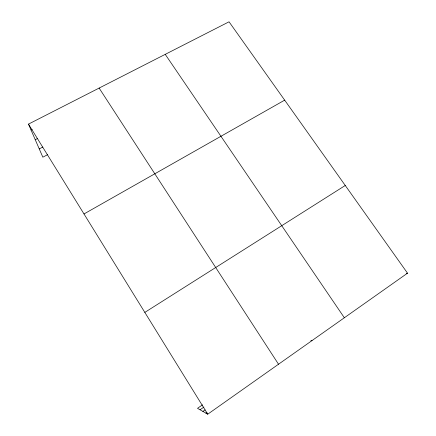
<?xml version="1.0" encoding="UTF-8"?>
<svg xmlns="http://www.w3.org/2000/svg" width="436" height="436" viewBox="0 0 436 436"><rect width="100%" height="100%" fill="white"/><g stroke="black" fill="none" stroke-linecap="round" stroke-linejoin="round"><path stroke-width="0.65" d="M202.517 404.826L197.519 408.325L207.732 414.2L407.518 273.17L229.042 21.8L28.482 124.113L42.842 157.183L47.617 154.66M205.901 413.148L206.996 412.374M200.048 409.78L203.955 407.044M202.887 411.415L205.1 409.862M144.823 312.394L345.258 185.48M83.995 213.956L284.67 100.144M39.251 148.905L42.832 147.03M35.245 139.684L37.643 138.441M31.027 129.983L32.237 129.361M406.265 273.639L407.518 273.17M310.803 340.81L312.023 340.581M165.233 54.353L344.353 317.762M99.125 88.072L278.522 364.229M28.482 124.113L207.732 414.2"/></g></svg>
